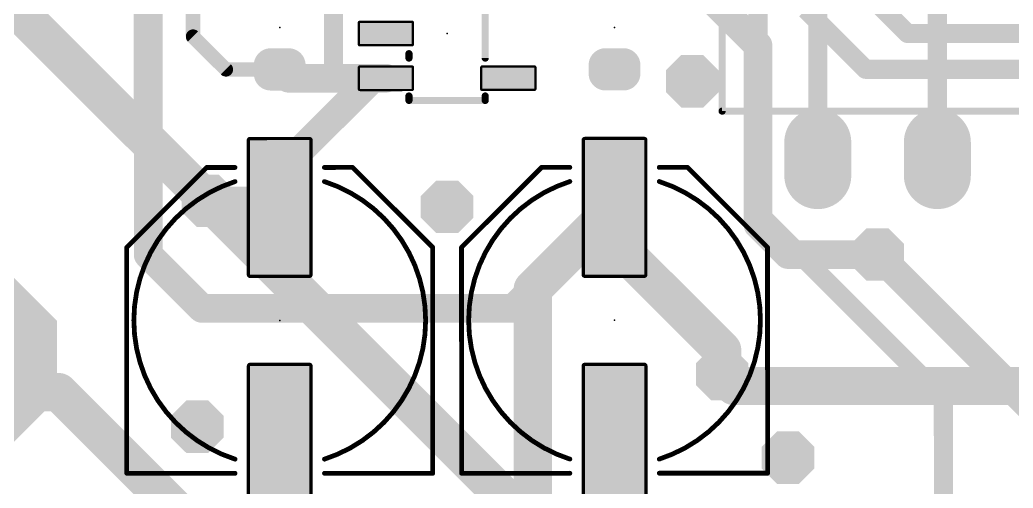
# Model space of a CAD drawing. Header units: millimetres. Extents: x -20 to 130, y -23 to 60.
# Drawn here: x 12.9 to 34, y 5.58 to 15.53 of the extents above; entities that cross this region are included whole.
import ezdxf

# ---------------------------------------------------------------- set-up
doc = ezdxf.new("R2010")
doc.units = ezdxf.units.MM
doc.header["$MEASUREMENT"] = 0
doc.layers.get('0').update_dxf_attribs({"linetype": 'CONTINUOUS'})
doc.layers.get('Defpoints').update_dxf_attribs({"linetype": 'CONTINUOUS'})
for name, color, linetype in [('1', 22, 'CONTINUOUS'), ('16', 175, 'CONTINUOUS'), ('17', 82, 'CONTINUOUS'), ('18', 2, 'CONTINUOUS'), ('21', 253, 'CONTINUOUS'), ('23', 7, 'CONTINUOUS')]:
    doc.layers.add(name, color=color, linetype=linetype)
doc.dimstyles.get("Standard").update_dxf_attribs({"dimtxt": 0.18, "dimasz": 0.18, "dimexe": 0.18, "dimexo": 0.0625, "dimgap": 0.09, "dimtad": 0, "dimtih": 1, "dimtoh": 1, "dimdec": 4, "dimzin": 0, "dimdsep": 46, "dimtxsty": 'Standard', "dimcen": 0.09, "dimadec": 0, "dimazin": 0, "dimtfac": 1, "dimtdec": 4, "dimtofl": 0, "dimtmove": 0, "dimatfit": 3, "dimfxl": 1, "dimtolj": 1, "dimtzin": 0, "dimarcsym": 0})

# ---------------------------------------------------------------- blocks, each defined once
blk = doc.blocks.new('RECT176000X143744R80')
at = {"const_width": 0.3594}
blk.add_lwpolyline([(0.3703, -0.0898), (0.3703, 0.0898, 0.4142), (0.1906, 0.2695), (-0.1906, 0.2695, 0.4142), (-0.3703, 0.0898), (-0.3703, -0.0898, 0.4142), (-0.1906, -0.2695), (0.1906, -0.2695, 0.4142)], format="xyb", close=True, dxfattribs=at)
blk.add_solid([(-0.216, -0.1152), (0.216, -0.1152), (-0.216, 0.1152), (0.216, 0.1152)])
blk = doc.blocks.new('RECT480000X224000R10')
at = {"const_width": 0.07}
blk.add_lwpolyline([(1.465, -0.63), (1.465, 0.63, 0.4142), (1.43, 0.665), (-1.43, 0.665, 0.4142), (-1.465, 0.63), (-1.465, -0.63, 0.4142), (-1.43, -0.665), (1.43, -0.665, 0.4142)], format="xyb", close=True, dxfattribs=at)
blk.add_solid([(-1.4475, -0.6475), (1.4475, -0.6475), (-1.4475, 0.6475), (1.4475, 0.6475)])
blk = doc.blocks.new('RECT88000X192000R18')
at = {"const_width": 0.0495}
blk.add_lwpolyline([(0.2503, -0.5505), (0.2503, 0.5505, 0.4142), (0.2255, 0.5753), (-0.2255, 0.5753, 0.4142), (-0.2503, 0.5505), (-0.2503, -0.5505, 0.4142), (-0.2255, -0.5753), (0.2255, -0.5753, 0.4142)], format="xyb", close=True, dxfattribs=at)
blk.add_solid([(-0.2379, -0.5629), (0.2379, -0.5629), (-0.2379, 0.5629), (0.2379, 0.5629)])
blk = doc.blocks.new('OCTAGONP')
at = {"const_width": 0.5}
blk.add_lwpolyline([(-0.25, -0.1036), (-0.25, 0.1036), (-0.1036, 0.25), (0.1036, 0.25), (0.25, 0.1036), (0.25, -0.1036), (0.1036, -0.25), (-0.1036, -0.25), (-0.25, -0.1036), (-0.25, 0.1036)], dxfattribs=at)
blk = doc.blocks.new('LONGP50')
at = {"const_width": 1}
blk.add_lwpolyline([(-0.25, 0), (0.25, 0)], dxfattribs=at)
at = {"const_width": 0.5}
for points in [[(-0.25, 0.25, 1), (-0.25, -0.25)], [(0.25, -0.25, 1), (0.25, 0.25)]]:
    blk.add_lwpolyline(points, format="xyb", dxfattribs=at)
blk = doc.blocks.new('OCTAGONV')
at = {"const_width": 0.5}
blk.add_lwpolyline([(-0.25, -0.1036), (-0.25, 0.1036), (-0.1036, 0.25), (0.1036, 0.25), (0.25, 0.1036), (0.25, -0.1036), (0.1036, -0.25), (-0.1036, -0.25), (-0.25, -0.1036), (-0.25, 0.1036)], dxfattribs=at)
blk = doc.blocks.new('*D36')
at = {"color": 0, "linetype": 'Continuous', "lineweight": -2, "transparency": 16777216}
for p, q in [((66.045, 7.563), (66.047, -1.768)), ((13.976, 2.474), (13.977, -1.777)), ((14.157, -1.597), (39.427, -1.593)), ((65.867, -1.588), (40.597, -1.593))]:
    blk.add_line(p, q, dxfattribs=at)
at = {"color": 0, "linetype": 'Continuous', "transparency": 16777216}
for points in [[(14.157, -1.567), (14.157, -1.627), (13.977, -1.597)], [(65.867, -1.558), (65.867, -1.618), (66.047, -1.588)]]:
    blk.add_solid(points, dxfattribs=at)
at = {"layer": 'Defpoints', "color": 0, "linetype": 'Continuous', "transparency": 16777216}
for p in [(66.045, 7.626), (13.976, 2.536), (13.977, -1.597)]:
    blk.add_point(p, dxfattribs=at)
at = {"color": 0, "linetype": 'Continuous', "transparency": 16777216, "insert": (40.012, -1.593), "char_height": 0.18, "attachment_point": 5}
blk.add_mtext('\\A1;52.0700', dxfattribs=at)
blk = doc.blocks.new('*D37')
at = {"color": 0, "linetype": 'Continuous', "lineweight": -2, "transparency": 16777216}
for p, q in [((15.175, 50.797), (-6.117, 50.793)), ((-5.937, 50.613), (-5.933, 26.843)), ((-5.929, 2.713), (-5.933, 26.483)), ((13.914, 2.536), (-6.109, 2.533))]:
    blk.add_line(p, q, dxfattribs=at)
at = {"color": 0, "linetype": 'Continuous', "transparency": 16777216}
for points in [[(-5.907, 50.613), (-5.967, 50.613), (-5.937, 50.793)], [(-5.899, 2.713), (-5.959, 2.713), (-5.929, 2.533)]]:
    blk.add_solid(points, dxfattribs=at)
at = {"layer": 'Defpoints', "color": 0, "linetype": 'Continuous', "transparency": 16777216}
for p in [(15.238, 50.797), (-5.929, 2.533), (13.976, 2.536)]:
    blk.add_point(p, dxfattribs=at)
at = {"color": 0, "linetype": 'Continuous', "transparency": 16777216, "insert": (-5.933, 26.663), "char_height": 0.18, "attachment_point": 5}
blk.add_mtext('\\A1;48.2600', dxfattribs=at)

msp = doc.modelspace()

# ---------------------------------------------------------------- linework, layer by layer
at = {"layer": '1'}
for points, const_width in [([(28.57964, 11.42903), (28.57791, 21.33502)], 0.4064), ([(16.57749, 15.17343), (16.57684, 18.89643)], 0.3048), ([(15.6258, 10.53776), (15.62449, 18.03076)], 0.6096), ([(32.38944, 12.57269), (32.38858, 17.52569)], 0.4064), ([(29.84944, 12.57225), (29.8486, 17.39825)], 0.4064), ([(19.56214, 14.28745), (19.56182, 16.12645)], 0.4064), ([(17.27611, 14.47505), (16.57749, 15.17343)], 0.3048), ([(18.60714, 14.28728), (18.41911, 14.47525)], 0.6096), ([(18.41911, 14.47525), (17.27611, 14.47505)], 0.3048), ([(18.41949, 12.31625), (20.39014, 14.2876)], 0.6096), ([(19.56214, 14.28745), (18.60714, 14.28728)], 0.6096), ([(20.67514, 14.28765), (19.56214, 14.28745)], 0.6096), ([(20.39014, 14.2876), (20.67514, 14.28765)], 0.6096), ([(18.41962, 11.54125), (18.41949, 12.31625)], 0.6096), ([(16.8956, 11.68099), (18.7876, 11.68132)], 0.6096), ([(18.7876, 11.68132), (18.41962, 11.54125)], 0.6096), ([(23.9509, 9.96122), (25.53162, 11.54249)], 0.8128), ([(25.53162, 11.54249), (25.53175, 10.79349)], 0.8128), ([(25.53162, 11.54249), (25.54464, 11.4285)], 0.6096), ([(32.51733, 7.49271), (28.57964, 11.42903)], 0.4064), ([(25.53175, 10.79349), (27.81815, 8.50789)], 0.8128), ([(16.769, 9.39496), (15.6258, 10.53776)], 0.6096), ([(35.43855, 6.22322), (31.1198, 10.54047)], 0.6096), ([(23.9509, 9.96122), (23.79493, 9.80519)], 0.8128), ([(23.386, 9.39612), (23.9509, 9.96122)], 0.6096), ([(23.79493, 9.80519), (23.79615, 2.79219)], 0.8128), ([(16.769, 9.39496), (23.386, 9.39612)], 0.6096), ([(27.81815, 8.50789), (27.81824, 7.99989)], 0.8128), ([(12.37511, 7.6162), (13.72131, 7.61643)], 0.8128), ([(13.72131, 7.61643), (18.04006, 3.29919)], 0.8128), ([(32.51811, 3.04771), (32.51733, 7.49271)], 0.4064)]:
    msp.add_lwpolyline(points, dxfattribs=dict(at, const_width=const_width))
for points, const_width in [([(16.63138, 15.22734, 1), (16.5236, 15.11952)], 0.1524), ([(16.50129, 15.17342, 1), (16.65369, 15.17344)], 0.1524), ([(18.52689, 14.58307, 1), (18.31133, 14.36743)], 0.3048), ([(17.2761, 14.55125, 1), (17.27613, 14.39885)], 0.1524), ([(17.22222, 14.42114, 1), (17.33, 14.52896)], 0.1524), ([(18.60712, 14.43968, 1), (18.60717, 14.13488)], 0.3048), ([(18.41913, 14.39905, 1), (18.4191, 14.55145)], 0.1524), ([(19.56212, 14.43985, 1), (19.56217, 14.13505)], 0.3048), ([(19.56217, 14.13505, 1), (19.56212, 14.43985)], 0.3048), ([(20.39012, 14.44, 1), (20.39017, 14.1352)], 0.3048), ([(20.49796, 14.17981, 1), (20.28233, 14.39538)], 0.3048), ([(20.67517, 14.13525, 1), (20.67512, 14.44005)], 0.3048), ([(20.67517, 14.13525, 1), (20.67512, 14.44005)], 0.3048), ([(18.49936, 14.17947, 1), (18.71493, 14.3951)], 0.3048), ([(19.46054, 14.28743, 1), (19.66374, 14.28747)], 0.2032), ([(29.74784, 12.57223, 1), (29.95104, 12.57226)], 0.2032), ([(32.28784, 12.57267, 1), (32.49104, 12.57271)], 0.2032), ([(18.31167, 12.42403, 1), (18.52731, 12.20847)], 0.3048), ([(18.57189, 12.31628, 1), (18.26709, 12.31623)], 0.3048), ([(16.89557, 11.83339, 1), (16.89563, 11.52859)], 0.3048), ([(18.3654, 11.68364, 1), (18.47385, 11.39886)], 0.3048), ([(18.84182, 11.53893, 1), (18.73337, 11.82371)], 0.3048), ([(18.78763, 11.52892, 1), (18.78757, 11.83372)], 0.3048), ([(25.73482, 11.54253, 1), (25.32842, 11.54246)], 0.4064), ([(25.67535, 11.39882, 1), (25.3879, 11.68617)], 0.4064), ([(25.68302, 11.55982, 1), (25.38023, 11.52517)], 0.3048), ([(18.26722, 11.54123, 1), (18.57202, 11.54128)], 0.3048), ([(28.65143, 11.50084, 1), (28.50786, 11.35721)], 0.2032), ([(25.39325, 11.41117, 1), (25.69604, 11.44582)], 0.3048), ([(28.47804, 11.42901, 1), (28.68124, 11.42904)], 0.2032), ([(25.67543, 10.93722, 1), (25.38808, 10.64977)], 0.4064), ([(25.32855, 10.79346, 1), (25.73495, 10.79353)], 0.4064), ([(15.73358, 10.64558, 1), (15.51802, 10.42995)], 0.3048), ([(31.22758, 10.64829, 1), (31.01202, 10.43265)], 0.3048), ([(15.4734, 10.53774, 1), (15.7782, 10.53779)], 0.3048), ([(24.09462, 9.81754, 1), (23.80717, 10.10489)], 0.4064), ([(23.6512, 9.94886, 1), (23.93865, 9.66152)], 0.4064), ([(23.99813, 9.80523, 1), (23.59173, 9.80515)], 0.4064), ([(23.80717, 10.10489, 1), (24.09462, 9.81754)], 0.4064), ([(24.05872, 9.85344, 1), (23.84308, 10.069)], 0.3048), ([(16.76897, 9.54736, 1), (16.76903, 9.24256)], 0.3048), ([(16.66122, 9.28714, 1), (16.87678, 9.50278)], 0.3048), ([(23.27818, 9.5039, 1), (23.49382, 9.28834)], 0.3048), ([(23.38603, 9.24372, 1), (23.38597, 9.54852)], 0.3048), ([(28.02135, 8.50793, 1), (27.61495, 8.50786)], 0.4064), ([(27.67448, 8.36417, 1), (27.96183, 8.65162)], 0.4064), ([(13.86498, 7.76016, 1), (13.57763, 7.47271)], 0.4064), ([(13.72134, 7.41323, 1), (13.72127, 7.81963)], 0.4064), ([(27.61504, 7.99986, 1), (28.02144, 7.99993)], 0.4064), ([(32.61893, 7.49273, 1), (32.41573, 7.49269)], 0.2032), ([(32.44554, 7.4209, 1), (32.58912, 7.56452)], 0.2032)]:
    msp.add_lwpolyline(points, format="xyb", dxfattribs=dict(at, const_width=const_width))
at = {"layer": '16'}
for points, const_width in [([(28.57902, 14.98503), (25.53049, 18.03249)], 0.6096), ([(16.8956, 11.68099), (12.06876, 16.50614)], 0.8128), ([(30.22971, 16.76331), (31.75398, 15.23958)], 0.4064), ([(29.59489, 15.7472), (30.86511, 14.47742)], 0.4064), ([(31.75398, 15.23958), (38.73898, 15.2408)], 0.4064), ([(28.57969, 11.17503), (28.57902, 14.98503)], 0.6096), ([(30.86511, 14.47742), (37.97711, 14.47867)], 0.4064), ([(16.8956, 11.68099), (24.00884, 4.57023)], 0.8128), ([(29.2148, 10.54014), (28.57969, 11.17503)], 0.6096), ([(31.1198, 10.54047), (29.2148, 10.54014)], 0.6096), ([(27.81824, 7.99989), (28.07229, 7.74594)], 0.8128), ([(28.07229, 7.74594), (47.24929, 7.74928)], 0.8128)]:
    msp.add_lwpolyline(points, dxfattribs=dict(at, const_width=const_width))
for points, const_width in [([(31.75396, 15.34118, 1), (31.754, 15.13798)], 0.2032), ([(31.68219, 15.16777, 1), (31.82577, 15.31139)], 0.2032), ([(28.73142, 14.98505, 1), (28.42662, 14.985)], 0.3048), ([(28.47124, 14.87721, 1), (28.6868, 15.09284)], 0.3048), ([(30.86509, 14.57902, 1), (30.86513, 14.37582)], 0.2032), ([(30.79332, 14.40561, 1), (30.9369, 14.54924)], 0.2032), ([(17.03927, 11.82471, 1), (16.75192, 11.53726)], 0.4064), ([(16.75192, 11.53726, 1), (17.03927, 11.82471)], 0.4064), ([(28.68747, 11.28284, 1), (28.47191, 11.06721)], 0.3048), ([(28.42729, 11.175, 1), (28.73209, 11.17505)], 0.3048), ([(29.21477, 10.69254, 1), (29.21483, 10.38774)], 0.3048), ([(29.10702, 10.43232, 1), (29.32258, 10.64795)], 0.3048), ([(31.11983, 10.38807, 1), (31.11977, 10.69287)], 0.3048), ([(27.96192, 8.14362, 1), (27.67457, 7.85617)], 0.4064), ([(28.07225, 7.94914, 1), (28.07232, 7.54274)], 0.4064), ([(27.92861, 7.60221, 1), (28.21596, 7.88966)], 0.4064)]:
    msp.add_lwpolyline(points, format="xyb", dxfattribs=dict(at, const_width=const_width))
at = {"layer": '21'}
for points, const_width in [([(27.81727, 13.58789), (27.81629, 19.17589)], 0.1524), ([(22.78489, 15.76001), (22.78507, 14.71601)], 0.1524), ([(21.16507, 14.71573), (21.16505, 14.80973)], 0.1524), ([(21.16523, 13.81573), (21.16521, 13.90973)], 0.1524), ([(22.78521, 13.91001), (22.78523, 13.81601)], 0.1524), ([(22.78523, 13.81601), (21.16523, 13.81573)], 0.1524), ([(64.90127, 13.59436), (27.81727, 13.58789)], 0.1524), ([(15.16977, 10.69068), (16.86948, 12.39098)], 0.1016), ([(16.86948, 12.39098), (17.46948, 12.39109)], 0.1016), ([(19.36948, 12.39142), (19.96948, 12.39152)], 0.1016), ([(19.96948, 12.39152), (21.66977, 10.69182)], 0.1016), ([(22.28177, 10.69193), (23.98148, 12.39222)], 0.1016), ([(23.98148, 12.39222), (24.58148, 12.39233)], 0.1016), ([(26.48148, 12.39266), (27.08148, 12.39276)], 0.1016), ([(27.08148, 12.39276), (28.78177, 10.69306)], 0.1016), ([(15.17061, 5.89068), (15.16977, 10.69068)], 0.1016), ([(21.66977, 10.69182), (21.67061, 5.89182)], 0.1016), ([(22.28261, 5.89193), (22.28177, 10.69193)], 0.1016), ([(28.78177, 10.69306), (28.78261, 5.89306)], 0.1016), ([(17.47061, 5.89109), (15.17061, 5.89068)], 0.1016), ([(21.67061, 5.89182), (19.37061, 5.89142)], 0.1016), ([(24.58261, 5.89233), (22.28261, 5.89193)], 0.1016), ([(28.78261, 5.89306), (26.48261, 5.89266)], 0.1016)]:
    msp.add_lwpolyline(points, dxfattribs=dict(at, const_width=const_width))
for points, const_width in [([(21.20315, 14.80974, 1), (21.12695, 14.80972)], 0.0762), ([(21.12697, 14.71572, 1), (21.20317, 14.71574)], 0.0762), ([(22.74697, 14.71601, 1), (22.82317, 14.71602)], 0.0762), ([(21.20331, 13.90974, 1), (21.12711, 13.90972)], 0.0762), ([(22.82331, 13.91002, 1), (22.74711, 13.91001)], 0.0762), ([(21.16522, 13.85383, 1), (21.16523, 13.77763)], 0.0762), ([(21.12713, 13.81572, 1), (21.20333, 13.81574)], 0.0762), ([(22.74713, 13.81601, 1), (22.82333, 13.81602)], 0.0762), ([(22.78523, 13.77791, 1), (22.78522, 13.85411)], 0.0762), ([(27.81726, 13.62599, 1), (27.81727, 13.54979)], 0.0762), ([(27.77917, 13.58789, 1), (27.85537, 13.5879)], 0.0762), ([(16.86947, 12.41638, 1), (16.86948, 12.36558)], 0.0508), ([(16.88748, 12.37298, 1), (16.85147, 12.40898)], 0.0508), ([(17.46948, 12.36569, 1), (17.46947, 12.41649)], 0.0508), ([(19.36947, 12.41682, 1), (19.36948, 12.36602)], 0.0508), ([(19.98747, 12.40953, 1), (19.95148, 12.37352)], 0.0508), ([(19.96948, 12.36612, 1), (19.96947, 12.41692)], 0.0508), ([(23.98147, 12.41762, 1), (23.98148, 12.36682)], 0.0508), ([(23.99948, 12.37423, 1), (23.96347, 12.41022)], 0.0508), ([(24.58148, 12.36693, 1), (24.58147, 12.41773)], 0.0508), ([(26.48147, 12.41806, 1), (26.48148, 12.36726)], 0.0508), ([(27.09947, 12.41077, 1), (27.06348, 12.37476)], 0.0508), ([(27.08148, 12.36736, 1), (27.08147, 12.41816)], 0.0508), ([(17.46953, 12.09109, 0.7285), (17.47056, 6.19109)], 0.1016), ([(17.47733, 12.06689, 1), (17.46172, 12.11528)], 0.0508), ([(19.37732, 12.11562, 1), (19.36173, 12.06722)], 0.0508), ([(19.37056, 6.19142, 0.7285), (19.36953, 12.09142)], 0.1016), ([(24.58153, 12.09233, 0.7285), (24.58256, 6.19233)], 0.1016), ([(24.58933, 12.06813, 1), (24.57372, 12.11653)], 0.0508), ([(26.48932, 12.11686, 1), (26.47373, 12.06846)], 0.0508), ([(26.48256, 6.19266, 0.7285), (26.48153, 12.09266)], 0.1016), ([(15.15177, 10.70868, 1), (15.18778, 10.67269)], 0.0508), ([(15.19517, 10.69069, 1), (15.14437, 10.69068)], 0.0508), ([(21.69517, 10.69182, 1), (21.64437, 10.69181)], 0.0508), ([(21.65178, 10.67382, 1), (21.68777, 10.70982)], 0.0508), ([(22.26377, 10.70992, 1), (22.29978, 10.67393)], 0.0508), ([(22.30717, 10.69193, 1), (22.25637, 10.69192)], 0.0508), ([(28.80717, 10.69306, 1), (28.75637, 10.69306)], 0.0508), ([(28.76378, 10.67506, 1), (28.79977, 10.71106)], 0.0508), ([(17.46276, 6.16688, 1), (17.47835, 6.21529)], 0.0508), ([(19.36275, 6.21562, 1), (19.37836, 6.16722)], 0.0508), ([(24.57476, 6.16813, 1), (24.59035, 6.21653)], 0.0508), ([(26.47475, 6.21686, 1), (26.49036, 6.16846)], 0.0508), ([(15.17061, 5.91608, 1), (15.17061, 5.86528)], 0.0508), ([(15.14521, 5.89068, 1), (15.19601, 5.89069)], 0.0508), ([(17.47061, 5.86569, 1), (17.47061, 5.91649)], 0.0508), ([(19.37061, 5.91682, 1), (19.37061, 5.86602)], 0.0508), ([(21.64521, 5.89181, 1), (21.69601, 5.89182)], 0.0508), ([(21.67061, 5.86642, 1), (21.67061, 5.91722)], 0.0508), ([(22.28261, 5.91733, 1), (22.28261, 5.86653)], 0.0508), ([(22.25721, 5.89192, 1), (22.30801, 5.89193)], 0.0508), ([(24.58261, 5.86693, 1), (24.58261, 5.91773)], 0.0508), ([(26.48261, 5.91806, 1), (26.48261, 5.86726)], 0.0508), ([(28.75721, 5.89306, 1), (28.80801, 5.89306)], 0.0508), ([(28.78261, 5.86766, 1), (28.78261, 5.91846)], 0.0508)]:
    msp.add_lwpolyline(points, format="xyb", dxfattribs=dict(at, const_width=const_width))
at = {"layer": '23'}
for p in [(18.41896, 15.36425), (21.97498, 15.23787), (25.53096, 15.36549), (18.42004, 9.14125), (25.53204, 9.14249)]:
    msp.add_point(p, dxfattribs=at)

# ---------------------------------------------------------------- block references
at = {"layer": '1'}
for name, p, rotation in [('RECT88000X192000R18', (20.67498, 15.23765), 270.01), ('RECT176000X143744R80', (18.41911, 14.47525), 0.01), ('RECT176000X143744R80', (25.53111, 14.47649), 180.0099999999999), ('RECT88000X192000R18', (20.67514, 14.28765), 270.01), ('RECT88000X192000R18', (23.27514, 14.2881), 270.01), ('RECT480000X224000R10', (18.41962, 11.54125), 90.01), ('RECT480000X224000R10', (25.53162, 11.54249), 90.01), ('RECT480000X224000R10', (18.42046, 6.74125), 90.01), ('RECT480000X224000R10', (25.53246, 6.74249), 90.01)]:
    msp.add_blockref(name, p, dxfattribs=dict(at, rotation=rotation))
at = {"layer": '17'}
for name, p, xscale, yscale, rotation in [('LONGP50', (29.84944, 12.57225), 1.4224, 1.4224, 270.01), ('LONGP50', (29.84944, 12.57225), 1.4224, 1.4224, 270.01), ('LONGP50', (32.38944, 12.57269), 1.4224, 1.4224, 270.01), ('LONGP50', (32.38944, 12.57269), 1.4224, 1.4224, 270.01), ('OCTAGONP', (11.68919, 8.30188), 4, 4, 90.01), ('OCTAGONP', (11.68919, 8.30188), 4, 4, 90.01)]:
    msp.add_blockref(name, p, dxfattribs=dict(at, xscale=xscale, yscale=yscale, rotation=rotation))
at = {"layer": '18', "xscale": 1.117599999999999, "yscale": 1.117599999999999, "rotation": 0.01}
for p in [(27.18216, 14.22278), (27.18216, 14.22278), (16.8956, 11.68099), (16.8956, 11.68099), (21.97562, 11.55487), (21.97562, 11.55487), (31.1198, 10.54047), (31.1198, 10.54047), (27.81824, 7.99989), (27.81824, 7.99989), (16.66784, 6.88035), (16.66784, 6.88035), (29.21555, 6.22214), (29.21555, 6.22214)]:
    msp.add_blockref('OCTAGONV', p, dxfattribs=at)

# ---------------------------------------------------------------- dimensions: what is measured, and where the dimension line sits
at = {"linetype": 'Continuous'}
for base, p1, angle, picture, middle in [((-5.92856, 2.533), (15.23777, 50.7967), 90.01, '*D37', (-5.93277, 26.663)), ((13.97692, -1.59745), (66.04531, 7.62556), 0.01, '*D36', (40.01192, -1.5929))]:
    dim = msp.add_linear_dim(base=base, p1=p1, p2=(13.9762, 2.53648), angle=angle, dimstyle='Standard', dxfattribs=at)
    dim.commit()
    dim.dimension.update_dxf_attribs({"geometry": picture, "text_midpoint": middle})

doc.saveas('drawing.dxf')
